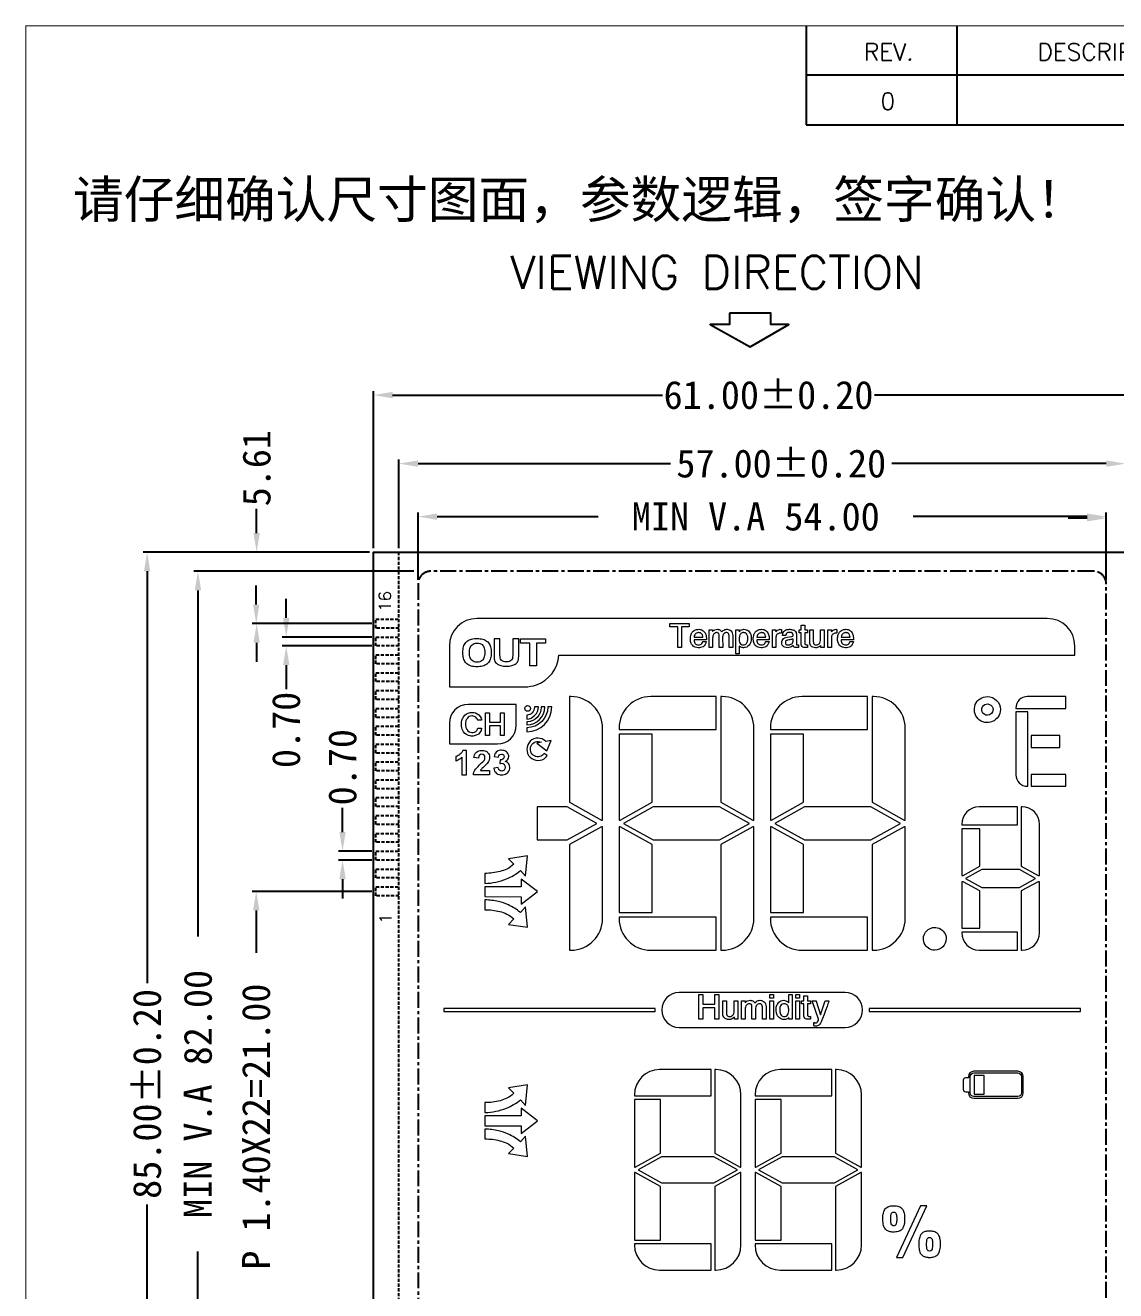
# Model space of a CAD drawing. Header units: millimetres. Extents: x 406 to 1082, y -777 to -474.
# Drawn here: x 405.6 to 491.2, y -698.3 to -599 of the extents above; entities that cross this region are included whole.
import ezdxf
from ezdxf.enums import TextEntityAlignment as Align

# ---------------------------------------------------------------- set-up
doc = ezdxf.new("R2010")
doc.units = ezdxf.units.MM
doc.linetypes.add('CENTER', pattern=[2, 1.25, -0.25, 0.25, -0.25])
doc.linetypes.add('HIDDEN', pattern=[0.375, 0.25, -0.125])
doc.layers.add('dim', color=4, linetype='Continuous')
doc.layers.add('SPEC', color=2, linetype='Continuous')
doc.styles.add('4534', font='simhei_0.ttf')
doc.styles.add('ROMANS', font='ROMANS.shx')
doc.dimstyles.new('LCDDIM', dxfattribs={"dimtxt": 2.2, "dimasz": 1.5, "dimexe": 0.3175, "dimexo": 0.3175, "dimgap": 0.254, "dimtad": 0, "dimzin": 0, "dimdsep": 46, "dimtxsty": 'Standard', "dimcen": 0.09, "dimadec": 0, "dimazin": 0, "dimtfac": 1, "dimtofl": 0, "dimtmove": 0, "dimatfit": 0, "dimfxl": 0, "dimtolj": 1, "dimtzin": 0, "dimarcsym": 0})

# ---------------------------------------------------------------- blocks, each defined once
blk = doc.blocks.new('*D31')
at = {"layer": 'DEFPOINTS', "color": 0, "ltscale": 0.5}
for p in [(423.721, -645.963), (433.117, -645.963), (433.117, -666.963)]:
    blk.add_point(p, dxfattribs=at)
at = {"layer": 'dim', "color": 0, "lineweight": -2, "ltscale": 0.5}
for p, q in [((423.721, -644.463), (423.721, -642.963)), ((432.8, -645.963), (423.404, -645.963)), ((432.8, -666.963), (423.404, -666.963)), ((423.721, -668.463), (423.721, -671.788))]:
    blk.add_line(p, q, dxfattribs=at)
at = {"layer": 'dim', "color": 0, "ltscale": 0.5}
for points in [[(423.471, -644.463), (423.971, -644.463), (423.721, -645.963)], [(423.471, -668.463), (423.971, -668.463), (423.721, -666.963)]]:
    blk.add_solid(points, dxfattribs=at)
at = {"layer": 'dim', "color": 0, "ltscale": 0.5, "insert": (423.721, -685.425), "char_height": 2.2, "attachment_point": 5, "rotation": 90}
blk.add_mtext('\\A1;P 1.40X22=21.00', dxfattribs=at)
blk = doc.blocks.new('*D33')
at = {"layer": 'DEFPOINTS', "color": 0, "ltscale": 0.5}
for p in [(436.417, -637.57), (436.417, -642.853), (490.417, -642.853)]:
    blk.add_point(p, dxfattribs=at)
at = {"layer": 'dim', "color": 0, "lineweight": -2, "ltscale": 0.5}
for p, q in [((436.417, -642.535), (436.417, -637.253)), ((490.417, -642.535), (490.417, -637.253)), ((437.917, -637.57), (450.563, -637.57)), ((488.917, -637.57), (475.271, -637.57))]:
    blk.add_line(p, q, dxfattribs=at)
at = {"layer": 'dim', "color": 0, "ltscale": 0.5}
for points in [[(437.917, -637.32), (437.917, -637.82), (436.417, -637.57)], [(488.917, -637.32), (488.917, -637.82), (490.417, -637.57)]]:
    blk.add_solid(points, dxfattribs=at)
at = {"layer": 'dim', "color": 0, "ltscale": 0.5, "insert": (462.917, -637.57), "char_height": 2.2, "attachment_point": 5}
blk.add_mtext('\\A1;MIN V.A 54.00', dxfattribs=at)
blk = doc.blocks.new('*D34')
at = {"layer": 'DEFPOINTS', "color": 0, "ltscale": 0.5}
for p in [(434.917, -633.411), (434.917, -640.353), (491.917, -640.353)]:
    blk.add_point(p, dxfattribs=at)
at = {"layer": 'dim', "color": 0, "lineweight": -2, "ltscale": 0.5}
for p, q in [((434.917, -640.035), (434.917, -633.093)), ((491.917, -640.035), (491.917, -633.093)), ((436.417, -633.411), (456.23, -633.411)), ((490.417, -633.411), (473.604, -633.411))]:
    blk.add_line(p, q, dxfattribs=at)
at = {"layer": 'dim', "color": 0, "ltscale": 0.5}
for points in [[(436.417, -633.161), (436.417, -633.661), (434.917, -633.411)], [(490.417, -633.161), (490.417, -633.661), (491.917, -633.411)]]:
    blk.add_solid(points, dxfattribs=at)
at = {"layer": 'dim', "color": 0, "ltscale": 0.5, "insert": (464.917, -633.411), "char_height": 2.2, "attachment_point": 5}
blk.add_mtext('\\A1;57.00%%p0.20', dxfattribs=at)
blk = doc.blocks.new('*D35')
at = {"layer": 'DEFPOINTS', "color": 0, "ltscale": 0.5}
for p in [(432.917, -628.035), (432.917, -640.353), (493.917, -640.353)]:
    blk.add_point(p, dxfattribs=at)
at = {"layer": 'dim', "color": 0, "lineweight": -2, "ltscale": 0.5}
for p, q in [((432.917, -640.035), (432.917, -627.718)), ((434.417, -628.035), (455.596, -628.035)), ((492.417, -628.035), (472.238, -628.035)), ((493.917, -640.035), (493.917, -627.718))]:
    blk.add_line(p, q, dxfattribs=at)
at = {"layer": 'dim', "color": 0, "ltscale": 0.5}
for points in [[(434.417, -627.785), (434.417, -628.285), (432.917, -628.035)], [(492.417, -627.785), (492.417, -628.285), (493.917, -628.035)]]:
    blk.add_solid(points, dxfattribs=at)
at = {"layer": 'dim', "color": 0, "ltscale": 0.5, "insert": (463.917, -628.035), "char_height": 2.2, "attachment_point": 5}
blk.add_mtext('\\A1;61.00%%p0.20', dxfattribs=at)
blk = doc.blocks.new('*D36')
at = {"layer": 'DEFPOINTS', "color": 0, "ltscale": 0.5}
for p in [(419.151, -641.853), (436.417, -641.853), (436.417, -723.853)]:
    blk.add_point(p, dxfattribs=at)
at = {"layer": 'dim', "color": 0, "lineweight": -2, "ltscale": 0.5}
for p, q in [((436.1, -641.853), (418.834, -641.853)), ((419.151, -643.353), (419.151, -670.499)), ((419.151, -722.353), (419.151, -695.207)), ((436.1, -723.853), (418.834, -723.853))]:
    blk.add_line(p, q, dxfattribs=at)
at = {"layer": 'dim', "color": 0, "ltscale": 0.5}
for points in [[(418.901, -643.353), (419.401, -643.353), (419.151, -641.853)], [(418.901, -722.353), (419.401, -722.353), (419.151, -723.853)]]:
    blk.add_solid(points, dxfattribs=at)
at = {"layer": 'dim', "color": 0, "ltscale": 0.5, "insert": (419.151, -682.853), "char_height": 2.2, "attachment_point": 5, "rotation": 90}
blk.add_mtext('\\A1;MIN V.A 82.00', dxfattribs=at)
blk = doc.blocks.new('*D37')
at = {"layer": 'DEFPOINTS', "color": 0, "ltscale": 0.5}
for p in [(415.164, -640.353), (432.917, -640.353), (432.917, -725.353)]:
    blk.add_point(p, dxfattribs=at)
at = {"layer": 'dim', "color": 0, "lineweight": -2, "ltscale": 0.5}
for p, q in [((432.6, -640.353), (414.847, -640.353)), ((415.164, -641.853), (415.164, -674.166)), ((415.164, -723.853), (415.164, -691.54)), ((432.6, -725.353), (414.847, -725.353))]:
    blk.add_line(p, q, dxfattribs=at)
at = {"layer": 'dim', "color": 0, "ltscale": 0.5}
for points in [[(414.914, -641.853), (415.414, -641.853), (415.164, -640.353)], [(414.914, -723.853), (415.414, -723.853), (415.164, -725.353)]]:
    blk.add_solid(points, dxfattribs=at)
at = {"layer": 'dim', "color": 0, "ltscale": 0.5, "insert": (415.164, -682.853), "char_height": 2.2, "attachment_point": 5, "rotation": 90}
blk.add_mtext('\\A1;85.00%%p0.20', dxfattribs=at)
blk = doc.blocks.new('*D38')
at = {"layer": 'DEFPOINTS', "color": 0, "ltscale": 0.5}
for p in [(423.756, -640.353), (432.917, -640.353), (433.117, -645.963)]:
    blk.add_point(p, dxfattribs=at)
at = {"layer": 'dim', "color": 0, "lineweight": -2, "ltscale": 0.5}
for p, q in [((423.756, -638.853), (423.756, -636.953)), ((432.6, -640.353), (423.438, -640.353)), ((432.8, -645.963), (423.438, -645.963)), ((423.756, -647.463), (423.756, -648.963))]:
    blk.add_line(p, q, dxfattribs=at)
at = {"layer": 'dim', "color": 0, "ltscale": 0.5}
for points in [[(423.506, -638.853), (424.006, -638.853), (423.756, -640.353)], [(423.506, -647.463), (424.006, -647.463), (423.756, -645.963)]]:
    blk.add_solid(points, dxfattribs=at)
at = {"layer": 'dim', "color": 0, "ltscale": 0.5, "insert": (423.756, -633.766), "char_height": 2.2, "attachment_point": 5, "rotation": 90}
blk.add_mtext('\\A1;5.61', dxfattribs=at)
blk = doc.blocks.new('*D46')
at = {"layer": 'DEFPOINTS', "color": 0, "ltscale": 0.5}
for p in [(430.495, -663.813), (433.117, -663.813), (433.117, -664.513)]:
    blk.add_point(p, dxfattribs=at)
at = {"layer": 'dim', "color": 0, "lineweight": -2, "ltscale": 0.5}
for p, q in [((430.495, -662.313), (430.495, -660.413)), ((432.8, -663.813), (430.177, -663.813)), ((432.8, -664.513), (430.177, -664.513)), ((430.495, -666.013), (430.495, -667.513))]:
    blk.add_line(p, q, dxfattribs=at)
at = {"layer": 'dim', "color": 0, "ltscale": 0.5}
for points in [[(430.245, -662.313), (430.745, -662.313), (430.495, -663.813)], [(430.245, -666.013), (430.745, -666.013), (430.495, -664.513)]]:
    blk.add_solid(points, dxfattribs=at)
at = {"layer": 'dim', "color": 0, "ltscale": 0.5, "insert": (430.495, -657.225), "char_height": 2.2, "attachment_point": 5, "rotation": 90}
blk.add_mtext('\\A1;0.70', dxfattribs=at)
blk = doc.blocks.new('*D47')
at = {"layer": 'DEFPOINTS', "color": 0, "ltscale": 0.5}
for p in [(433.117, -647.013), (426.076, -647.713), (433.117, -647.713)]:
    blk.add_point(p, dxfattribs=at)
at = {"layer": 'dim', "color": 0, "lineweight": -2, "ltscale": 0.5}
for p, q in [((426.076, -645.513), (426.076, -644.013)), ((432.8, -647.013), (425.759, -647.013)), ((432.8, -647.713), (425.759, -647.713)), ((426.076, -649.213), (426.076, -651.113))]:
    blk.add_line(p, q, dxfattribs=at)
at = {"layer": 'dim', "color": 0, "ltscale": 0.5}
for points in [[(425.826, -645.513), (426.326, -645.513), (426.076, -647.013)], [(425.826, -649.213), (426.326, -649.213), (426.076, -647.713)]]:
    blk.add_solid(points, dxfattribs=at)
at = {"layer": 'dim', "color": 0, "ltscale": 0.5, "insert": (426.076, -654.3), "char_height": 2.2, "attachment_point": 5, "rotation": 90}
blk.add_mtext('\\A1;0.70', dxfattribs=at)
blk = doc.blocks.new('*D49')
at = {"layer": 'DEFPOINTS', "color": 0, "ltscale": 0.5}
for p in [(491.917, -637.695), (491.917, -640.353), (490.417, -642.853)]:
    blk.add_point(p, dxfattribs=at)
at = {"layer": 'dim', "color": 0, "lineweight": -2, "ltscale": 0.5}
for p, q in [((488.917, -637.695), (487.417, -637.695)), ((490.417, -642.535), (490.417, -637.378)), ((491.917, -640.035), (491.917, -637.378)), ((493.417, -637.695), (494.917, -637.695))]:
    blk.add_line(p, q, dxfattribs=at)
at = {"layer": 'dim', "color": 0, "ltscale": 0.5}
for points in [[(488.917, -637.445), (488.917, -637.945), (490.417, -637.695)], [(493.417, -637.445), (493.417, -637.945), (491.917, -637.695)]]:
    blk.add_solid(points, dxfattribs=at)
at = {"layer": 'dim', "color": 0, "ltscale": 0.5, "insert": (497.921, -637.695), "char_height": 2.2, "attachment_point": 5}
blk.add_mtext('\\A1;1.50', dxfattribs=at)
blk = doc.blocks.new('*D50')
at = {"layer": 'DEFPOINTS', "color": 0, "ltscale": 0.5}
for p in [(493.917, -633.411), (491.917, -640.353), (493.917, -640.353)]:
    blk.add_point(p, dxfattribs=at)
at = {"layer": 'dim', "color": 0, "lineweight": -2, "ltscale": 0.5}
for p, q in [((491.917, -640.035), (491.917, -633.093)), ((493.917, -640.035), (493.917, -633.093)), ((490.417, -633.411), (488.917, -633.411)), ((495.417, -633.411), (496.917, -633.411))]:
    blk.add_line(p, q, dxfattribs=at)
at = {"layer": 'dim', "color": 0, "ltscale": 0.5}
for points in [[(490.417, -633.161), (490.417, -633.661), (491.917, -633.411)], [(495.417, -633.161), (495.417, -633.661), (493.917, -633.411)]]:
    blk.add_solid(points, dxfattribs=at)
at = {"layer": 'dim', "color": 0, "ltscale": 0.5, "insert": (500.104, -633.411), "char_height": 2.2, "attachment_point": 5}
blk.add_mtext('\\A1;2.00', dxfattribs=at)

msp = doc.modelspace()

# ---------------------------------------------------------------- linework, layer by layer
msp.add_lwpolyline([(493.917, -640.353), (493.917, -725.353), (432.917, -725.353), (432.917, -640.353)], close=True)
at = {"linetype": 'HIDDEN'}
for points in [[(434.917, -725.353), (434.917, -640.353)], [(434.917, -646.313), (433.117, -646.313), (433.117, -645.613), (434.917, -645.613)], [(434.917, -647.713), (433.117, -647.713), (433.117, -647.013), (434.917, -647.013)], [(434.917, -649.113), (433.117, -649.113), (433.117, -648.413), (434.917, -648.413)], [(434.917, -650.513), (433.117, -650.513), (433.117, -649.813), (434.917, -649.813)], [(434.917, -651.913), (433.117, -651.913), (433.117, -651.213), (434.917, -651.213)], [(434.917, -653.313), (433.117, -653.313), (433.117, -652.613), (434.917, -652.613)], [(434.917, -654.713), (433.117, -654.713), (433.117, -654.013), (434.917, -654.013)], [(434.917, -656.113), (433.117, -656.113), (433.117, -655.413), (434.917, -655.413)], [(434.917, -657.513), (433.117, -657.513), (433.117, -656.813), (434.917, -656.813)], [(434.917, -658.913), (433.117, -658.913), (433.117, -658.213), (434.917, -658.213)], [(434.917, -660.313), (433.117, -660.313), (433.117, -659.613), (434.917, -659.613)], [(434.917, -661.713), (433.117, -661.713), (433.117, -661.013), (434.917, -661.013)], [(434.917, -663.113), (433.117, -663.113), (433.117, -662.413), (434.917, -662.413)], [(434.917, -664.513), (433.117, -664.513), (433.117, -663.813), (434.917, -663.813)], [(434.917, -665.913), (433.117, -665.913), (433.117, -665.213), (434.917, -665.213)], [(434.917, -667.313), (433.117, -667.313), (433.117, -666.613), (434.917, -666.613)]]:
    msp.add_lwpolyline(points, dxfattribs=at)
at = {"linetype": 'CENTER'}
msp.add_lwpolyline([(436.417, -642.853), (436.417, -722.853, 0.414214), (437.417, -723.853), (489.417, -723.853, 0.414214), (490.417, -722.853), (490.417, -642.853, 0.414214), (489.417, -641.853), (437.417, -641.853, 0.414214)], format="xyb", close=True, dxfattribs=at)
at = {"lineweight": 9}
for points in [[(444.799, -650.92, 0.087109), (445.71, -650.761, 0.29467), (447.471, -648.444), (487.955, -648.444), (487.955, -647.722, 0.41413), (485.79, -645.557), (441.046, -645.557, 0.414121), (438.881, -647.722), (438.881, -650.92)], [(466.983, -646.686), (466.764, -646.686), (466.764, -647.527), (466.764, -647.534), (466.764, -647.542, 0.305908), (466.808, -647.602, 0.098057), (466.868, -647.612), (466.983, -647.612), (466.983, -647.83), (466.789, -647.83, -0.044605), (466.696, -647.822, -0.157117), (466.55, -647.751, -0.169367), (466.488, -647.608, -0.039488), (466.486, -647.546), (466.486, -646.686), (466.317, -646.686), (466.317, -646.448), (466.486, -646.448), (466.486, -646.08), (466.764, -646.08), (466.764, -646.448), (466.983, -646.448)], [(458.435, -647.632, 0.037007), (458.512, -647.621, 0.242921), (458.735, -647.449, 0.043435), (458.76, -647.381), (458.765, -647.363), (459.032, -647.363), (459.027, -647.392, -0.206762), (458.778, -647.776, -0.103239), (458.59, -647.838, -0.037718), (458.405, -647.85, -0.072252), (458.174, -647.81, -0.186267), (457.886, -647.577, -0.098451), (457.795, -647.296, -0.023757), (457.785, -647.18, -0.078041), (457.845, -646.816, -0.029579), (457.879, -646.735, -0.200183), (458.195, -646.453, -0.079277), (458.445, -646.408, -0.060649), (458.615, -646.431, -0.213073), (458.934, -646.685, -0.085109), (459.026, -646.968, -0.038341), (459.047, -647.218), (459.047, -647.243), (458.073, -647.243, 0.07679), (458.102, -647.423, 0.238418), (458.279, -647.608, 0.087478)], [(458.416, -646.667, 0.03522), (458.346, -646.678, 0.224095), (458.128, -646.842, 0.089848), (458.075, -647.015), (458.766, -647.015, 0.073891), (458.727, -646.853, 0.272098), (458.499, -646.673, 0.043544)], [(461.105, -647.83), (460.827, -647.83), (460.827, -646.95, 0.022343), (460.827, -646.892, 0.115153), (460.79, -646.751, 0.064115), (460.764, -646.716, 0.175062), (460.653, -646.667, 0.045295), (460.604, -646.667, 0.028581), (460.558, -646.674, 0.237055), (460.365, -646.823, 0.094818), (460.319, -647.002), (460.32, -647.83), (460.042, -647.83), (460.042, -646.89, 0.073587), (460.028, -646.781, 0.293516), (459.911, -646.672, 0.053516), (459.857, -646.667, 0.036685), (459.792, -646.675, 0.230795), (459.591, -646.82, 0.100771), (459.538, -647.009, 0.020205), (459.534, -647.08), (459.534, -647.83), (459.256, -647.83), (459.256, -646.448), (459.524, -646.448), (459.524, -646.587, -0.233585), (459.907, -646.408, -0.028883), (459.963, -646.411, -0.197116), (460.209, -646.542, -0.044845), (460.257, -646.611, -0.055589), (460.368, -646.504, -0.165634), (460.644, -646.408), (460.664, -646.408, -0.074622), (460.842, -646.446, -0.225592), (461.07, -646.681, -0.081661), (461.105, -646.89)], [(461.985, -646.408, -0.064893), (462.173, -646.442, -0.19269), (462.464, -646.68, -0.096671), (462.557, -646.981, -0.021814), (462.567, -647.098, -0.078195), (462.5, -647.469, -0.034325), (462.459, -647.56, -0.229454), (462.093, -647.834, -0.044703), (461.957, -647.85, -0.025446), (461.893, -647.847, -0.182812), (461.623, -647.721), (461.623, -648.337), (461.354, -648.337), (461.354, -646.448), (461.613, -646.448), (461.613, -646.602, -0.033171), (461.658, -646.547, -0.213787)], [(461.946, -646.667, 0.033145), (461.896, -646.67, 0.210351), (461.712, -646.777, 0.098913), (461.642, -646.933, 0.062565), (461.613, -647.208, 0.075069), (461.643, -647.403, 0.266266), (461.869, -647.617, 0.045706), (461.958, -647.632, 0.030627), (462.006, -647.628, 0.252584), (462.222, -647.472, 0.096654), (462.284, -647.24, 0.020089), (462.289, -647.139, 0.02184), (462.287, -647.042, 0.111663), (462.226, -646.809, 0.062304), (462.182, -646.751, 0.170466), (462.009, -646.671, 0.033905)], [(463.005, -647.243, 0.07679), (463.034, -647.423, 0.238418), (463.212, -647.608, 0.087478), (463.368, -647.632, 0.037007), (463.444, -647.621, 0.242921), (463.667, -647.449, 0.043435), (463.692, -647.381), (463.697, -647.363), (463.965, -647.363), (463.959, -647.392, -0.206762), (463.711, -647.776, -0.103239), (463.523, -647.838, -0.037718), (463.338, -647.85, -0.072252), (463.107, -647.81, -0.186267), (462.819, -647.577, -0.098451), (462.728, -647.296, -0.023757), (462.717, -647.18, -0.078041), (462.778, -646.816, -0.029579), (462.812, -646.735, -0.200183), (463.127, -646.453, -0.079277), (463.377, -646.408, -0.060649), (463.547, -646.431, -0.213073), (463.867, -646.685, -0.085109), (463.959, -646.968, -0.038341), (463.979, -647.218), (463.98, -647.243)], [(463.348, -646.667, 0.03522), (463.278, -646.678, 0.224095), (463.061, -646.842, 0.089848), (463.008, -647.015), (463.699, -647.015, 0.073891), (463.66, -646.853, 0.272098), (463.431, -646.673, 0.043544)], [(464.924, -646.706), (464.81, -646.706, 0.066072), (464.693, -646.728, 0.222502), (464.528, -646.88, 0.086201), (464.496, -647.03), (464.496, -647.83), (464.218, -647.83), (464.218, -646.448), (464.487, -646.448), (464.487, -646.615, -0.054473), (464.573, -646.516, -0.193396), (464.84, -646.408, -0.105048), (464.885, -646.418), (464.924, -646.418)], [(466.267, -647.83), (466.193, -647.83, -0.085), (466.062, -647.837, -0.117317), (465.937, -647.799, -0.06037), (465.906, -647.773, -0.155308), (465.862, -647.681, -0.186121), (465.397, -647.85, -0.073731), (465.201, -647.814, -0.268059), (464.969, -647.555, -0.045596), (464.955, -647.459, -0.037785), (464.964, -647.369, -0.243401), (465.171, -647.081, -0.084849), (465.383, -647.015), (465.752, -646.976, 0.352044), (465.845, -646.885, 0.048291), (465.849, -646.841, 0.279552), (465.77, -646.69, 0.098485), (465.66, -646.654, 0.072111), (465.481, -646.652, 0.030333), (465.442, -646.661, 0.286538), (465.291, -646.82, 0.043165), (465.282, -646.883), (465.28, -646.905), (465.024, -646.905), (465.024, -646.88, -0.06627), (465.047, -646.72, -0.208476), (465.242, -646.481, -0.101632), (465.495, -646.412, -0.02222), (465.595, -646.408, -0.07959), (465.86, -646.457, -0.034289), (465.921, -646.485, -0.233817), (466.099, -646.732, -0.040119), (466.108, -646.81), (466.108, -647.577, 0.046039), (466.109, -647.597, 0.266143), (466.132, -647.627, 0.100188), (466.163, -647.632), (466.189, -647.632, -0.068777), (466.242, -647.621), (466.267, -647.621)], [(465.243, -647.427, 0.064109), (465.252, -647.508, 0.255966), (465.347, -647.616, 0.091977), (465.447, -647.632, 0.089371), (465.673, -647.579, 0.278381), (465.839, -647.347), (465.839, -647.169, -0.054392), (465.598, -647.228), (465.499, -647.243, 0.084647), (465.342, -647.277, 0.034986), (465.314, -647.292, 0.274835)], [(468.276, -646.448), (468.276, -647.83), (468.017, -647.83), (468.017, -647.671, -0.193675), (467.732, -647.842, -0.043419), (467.628, -647.85), (467.604, -647.85, -0.076781), (467.4, -647.812, -0.230699), (467.181, -647.594, -0.080661), (467.152, -647.428), (467.152, -646.448), (467.43, -646.448), (467.43, -647.358, 0.100132), (467.457, -647.516, 0.211587), (467.56, -647.615, 0.093009), (467.664, -647.632, 0.038425), (467.73, -647.625, 0.224095), (467.933, -647.487, 0.101548), (468, -647.282, 0.019173), (468.008, -647.207), (468.007, -646.448)], [(469.29, -646.706), (469.175, -646.706, 0.066072), (469.059, -646.728, 0.222502), (468.894, -646.88, 0.086201), (468.862, -647.03), (468.862, -647.83), (468.584, -647.83), (468.584, -646.448), (468.853, -646.448), (468.853, -646.615, -0.054473), (468.939, -646.516, -0.193396), (469.206, -646.408, -0.105048), (469.251, -646.418), (469.29, -646.418)], [(470.593, -647.243), (469.618, -647.243, 0.076977), (469.648, -647.423, 0.238372), (469.826, -647.608, 0.087331), (469.982, -647.632, 0.036977), (470.058, -647.621, 0.243793), (470.281, -647.449, 0.043617), (470.306, -647.381), (470.311, -647.363), (470.577, -647.363), (470.573, -647.392, -0.207376), (470.324, -647.776, -0.103919), (470.137, -647.838, -0.037643), (469.952, -647.85, -0.072254), (469.721, -647.81, -0.185913), (469.433, -647.578, -0.098347), (469.341, -647.296, -0.023761), (469.33, -647.18, -0.077701), (469.391, -646.816, -0.029477), (469.426, -646.736, -0.199969), (469.741, -646.453, -0.079394), (469.99, -646.408, -0.060565), (470.161, -646.431, -0.213251), (470.48, -646.685, -0.085294), (470.572, -646.968, -0.038416), (470.593, -647.218)], [(469.961, -646.667, 0.03522), (469.891, -646.678, 0.224095), (469.674, -646.842, 0.089848), (469.621, -647.015), (470.313, -647.015, 0.07422), (470.274, -646.853, 0.272205), (470.045, -646.673, 0.043468)], [(448.305, -651.683), (448.305, -659.975), (450.818, -661.371), (450.899, -661.371), (450.899, -654.172, 0.414128), (448.409, -651.683)], [(452.19, -654.172), (452.19, -654.276), (459.816, -654.276), (459.816, -651.683), (454.679, -651.683, 0.414134)], [(460.176, -651.683), (460.176, -659.975), (462.689, -661.371), (462.77, -661.371), (462.77, -654.172, 0.414134), (460.28, -651.683)], [(466.55, -651.683, 0.414134), (464.061, -654.172), (464.061, -654.276), (471.688, -654.276), (471.688, -651.683)], [(472.048, -651.683), (472.048, -659.975), (474.56, -661.371), (474.641, -661.371), (474.641, -654.172, 0.414134), (472.151, -651.683)], [(482.109, -652.705, -2.414661), (481.087, -651.683, -0.414136)], [(483.325, -652.581), (483.325, -652.619), (487.243, -652.619), (487.243, -651.683), (484.224, -651.683, 0.414135)], [(440.355, -652.3, 0.414127), (438.881, -653.774), (438.881, -655.404), (442.653, -655.404, 0.414127), (444.127, -653.93), (444.127, -652.3)], [(440.65, -654.78, -0.037209), (440.52, -654.771, -0.208821), (439.998, -654.449, -0.122984), (439.836, -654.01, -0.089523), (439.859, -653.569, -0.087542), (439.989, -653.269, -0.210631), (440.507, -652.935, -0.114022), (440.926, -652.964, -0.234431), (441.364, -653.38, -0.052707), (441.405, -653.541), (441.102, -653.541, 0.039868), (441.071, -653.457, 0.256206), (440.754, -653.21, 0.044999), (440.65, -653.201, 0.245178), (440.27, -653.392, 0.102679), (440.162, -653.632, 0.106525), (440.158, -654.053, 0.085855), (440.245, -654.274, 0.269308), (440.65, -654.502, 0.044013), (440.749, -654.494, 0.247355), (441.076, -654.248, 0.060875), (441.105, -654.16), (441.41, -654.16, -0.269382), (440.991, -654.715, -0.101623)], [(444.795, -652.611, -0.414142), (445.019, -652.387, -0.414142), (445.243, -652.611, -1)], [(446.602, -652.488, -0.413316), (444.961, -654.129), (444.955, -654.128), (444.955, -654.437), (444.959, -654.437, 0.413635), (446.91, -652.488)], [(446.075, -652.541, -0.196073), (445.767, -653.313, -0.196394), (445.017, -653.669), (444.961, -653.671), (444.961, -653.899, 0.413365), (446.372, -652.488), (446.074, -652.488)], [(445.38, -652.949, -0.191568), (444.967, -653.147), (444.961, -653.148), (444.961, -653.454, 0.177231), (445.558, -653.175), (445.587, -653.144, 0.190199), (445.858, -652.488), (445.554, -652.488), (445.551, -652.524, -0.190848)], [(481.087, -653.149, -2.414768), (481.531, -652.705, -0.414132)], [(483.325, -652.887), (483.325, -657.822, 0.414136), (484.224, -658.72), (484.261, -658.72), (484.261, -652.887)], [(446.444, -656.446, 0.047375), (446.551, -656.319), (446.311, -656.159, -0.365592), (445.561, -656.343, -0.414149), (445.291, -655.54, -0.414129), (446.094, -655.27), (445.727, -655.335), (446.519, -655.943), (446.863, -655.135), (446.458, -655.206, 0.414139), (445.219, -655.192, 0.41414), (445.205, -656.432, 0.414129)], [(483.444, -660.334), (480.44, -660.334, 0.414124), (479.077, -661.697), (479.077, -661.753), (483.444, -661.753)], [(483.81, -660.334), (483.753, -660.334), (483.753, -664.98), (485.067, -665.709), (485.173, -665.709), (485.173, -661.697, 0.414119)], [(448.305, -671.578), (448.409, -671.578, 0.414128), (450.899, -669.088), (450.899, -661.89), (450.818, -661.89), (448.305, -663.285)], [(460.176, -671.578), (460.28, -671.578, 0.414134), (462.77, -669.088), (462.77, -661.89), (462.689, -661.89), (460.176, -663.285)], [(474.56, -661.89), (472.048, -663.285), (472.048, -671.578), (472.151, -671.578, 0.414134), (474.641, -669.088), (474.641, -661.89)], [(443.361, -665.989, 0.035337), (443.913, -665.713, 0.044623), (444.446, -665.334), (444.855, -665.768), (445, -664.17), (443.527, -664.4), (443.938, -664.823, -0.087255), (443.377, -665.213, -0.043731), (442.859, -665.403, -0.062248), (441.671, -665.555), (441.671, -666.342, 0.086488)], [(483.753, -666.934), (483.753, -671.58), (483.81, -671.58, 0.414118), (485.173, -670.217), (485.173, -666.204), (485.067, -666.204)], [(443.377, -668.74, -0.08903), (443.938, -669.13), (443.527, -669.552), (445, -669.783), (444.855, -668.185), (444.446, -668.619, 0.068566), (443.504, -668.027, 0.048233), (442.735, -667.761, 0.039801), (441.671, -667.628), (441.671, -668.406, -0.067972), (442.829, -668.542, -0.045929)], [(452.19, -668.984), (452.19, -669.088, 0.414134), (454.679, -671.578), (459.816, -671.578), (459.816, -668.984)], [(464.061, -668.984), (464.061, -669.088, 0.414134), (466.55, -671.578), (471.688, -671.578), (471.688, -668.984)], [(476.966, -671.578, -2.41472), (477.859, -670.685, -0.414136)], [(483.444, -670.16), (479.077, -670.16), (479.077, -670.217, 0.414126), (480.44, -671.58), (483.444, -671.58)], [(456.908, -674.894, 0.414132), (455.538, -676.264, 0.41412), (456.908, -677.634), (469.927, -677.634, 0.41413), (471.298, -676.264, 0.414142), (469.927, -674.894)], [(461.505, -676.994), (461.238, -676.994), (461.238, -676.826, -0.202205), (460.925, -677.009, -0.037386), (460.831, -677.015), (460.804, -677.015, -0.077118), (460.593, -676.975, -0.223069), (460.368, -676.759, -0.087284), (460.334, -676.576), (460.334, -675.553), (460.622, -675.553), (460.622, -676.502, 0.101951), (460.651, -676.667, 0.271828), (460.81, -676.785, 0.041759), (460.868, -676.789, 0.0322), (460.927, -676.784, 0.223007), (461.145, -676.645, 0.104656), (461.218, -676.436, 0.02258), (461.228, -676.345), (461.227, -675.553), (461.505, -675.553)], [(463.44, -676.076, 0.022477), (463.439, -676.015, 0.115913), (463.401, -675.868, 0.064512), (463.373, -675.832, 0.166126), (463.267, -675.782, 0.038146), (463.22, -675.779), (463.213, -675.779), (463.206, -675.779, 0.028705), (463.157, -675.787, 0.237072), (462.956, -675.943, 0.094744), (462.907, -676.131), (462.908, -676.994), (462.619, -676.994), (462.619, -676.014, 0.073453), (462.604, -675.899, 0.293599), (462.483, -675.785, 0.053587), (462.426, -675.779, 0.03665), (462.357, -675.788, 0.230772), (462.147, -675.94, 0.100942), (462.092, -676.138, 0.020248), (462.087, -676.212), (462.087, -676.994), (461.799, -676.994), (461.799, -675.553), (462.076, -675.553), (462.076, -675.7, -0.23468), (462.478, -675.512, -0.028982), (462.536, -675.515, -0.198298), (462.793, -675.653, -0.045239), (462.842, -675.725, -0.059468), (462.965, -675.608, -0.173408), (463.268, -675.512, -0.07478), (463.454, -675.551, -0.226259), (463.691, -675.796, -0.081667), (463.728, -676.014), (463.728, -676.994), (463.44, -676.994)], [(465.784, -676.994), (465.517, -676.994), (465.517, -676.859, -0.185736), (465.246, -677.008, -0.039802), (465.147, -677.015, -0.062601), (464.957, -676.986, -0.199473), (464.631, -676.728, -0.080211), (464.538, -676.472, -0.040819), (464.509, -676.233, -0.080762), (464.577, -675.883, -0.028777), (464.61, -675.809, -0.185188), (464.891, -675.558, -0.079826), (465.115, -675.512, -0.176478), (465.428, -675.629, -0.03722), (465.506, -675.703), (465.506, -675.044), (465.784, -675.044)], [(465.157, -675.779, 0.028257), (465.1, -675.782, 0.173807), (464.909, -675.868, 0.116631), (464.83, -676.005, 0.08571), (464.798, -676.273, 0.068715), (464.84, -676.538, 0.036992), (464.869, -676.609, 0.239482), (465.089, -676.782, 0.037443), (465.148, -676.79, 0.038411), (465.23, -676.774, 0.25782), (465.471, -676.555, 0.083076), (465.506, -676.346, 0.065217), (465.473, -676.046, 0.06916), (465.42, -675.92, 0.228396), (465.22, -675.784, 0.041354)], [(467.208, -675.8), (466.979, -675.8), (466.979, -676.679), (466.979, -676.687), (466.98, -676.695, 0.306357), (467.026, -676.758, 0.097914), (467.09, -676.769), (467.208, -676.769), (467.208, -676.994), (467.006, -676.994, -0.04486), (466.91, -676.986, -0.156587), (466.758, -676.912, -0.169498), (466.693, -676.764, -0.039098), (466.691, -676.699), (466.691, -675.8), (466.514, -675.8), (466.514, -675.553), (466.691, -675.553), (466.691, -675.169), (466.979, -675.169), (466.979, -675.553), (467.208, -675.553)], [(468.656, -675.587, 0.009153), (468.511, -675.991), (468.396, -676.311), (468.278, -676.629), (468.158, -676.947, -0.012061), (468.046, -677.207, -0.03368), (467.951, -677.387, -0.075617), (467.903, -677.444, -0.167794), (467.771, -677.52, -0.072606), (467.583, -677.534), (467.583, -677.534, -0.101493), (467.482, -677.512), (467.466, -677.506), (467.466, -677.257), (467.491, -677.257, -0.187241), (467.524, -677.27, 0.075588), (467.626, -677.288), (467.635, -677.29, 0.204953), (467.686, -677.288, 0.110326), (467.733, -677.247, 0.069466), (467.802, -677.124, 0.024204), (467.849, -676.991), (467.331, -675.553), (467.644, -675.553), (467.649, -675.57), (468.005, -676.657), (468.356, -675.553), (468.669, -675.553)], [(453.398, -682.917), (453.398, -682.999), (459.425, -682.999), (459.425, -680.95), (455.366, -680.95, 0.414134)], [(459.709, -680.95), (459.709, -687.503), (461.694, -688.606), (461.758, -688.606), (461.758, -682.917, 0.414134), (459.791, -680.95)], [(462.859, -682.917), (462.859, -682.999), (468.885, -682.999), (468.885, -680.95), (464.826, -680.95, 0.414134)], [(469.17, -680.95), (469.17, -687.503), (471.155, -688.606), (471.219, -688.606), (471.219, -682.917, 0.414134), (469.252, -680.95)], [(483.476, -681.078), (480.029, -681.078, 0.413396), (479.597, -681.511), (479.597, -681.594), (479.37, -681.594, 0.414137), (479.189, -681.775), (479.189, -682.497, 0.41413), (479.37, -682.678), (479.597, -682.678), (479.597, -682.766, 0.413399), (480.029, -683.199), (483.476, -683.199, 0.413372), (483.909, -682.766), (483.909, -681.511, 0.413372)], [(483.476, -683.064), (480.029, -683.064, -0.413489), (479.731, -682.766), (479.731, -681.511, -0.413501), (480.029, -681.212), (483.476, -681.212, -0.41354), (483.775, -681.511), (483.775, -682.766, -0.41354)], [(443.377, -683.194, -0.043731), (442.859, -683.384, -0.062248), (441.671, -683.537), (441.671, -684.323, 0.086488), (443.361, -683.97, 0.035337), (443.913, -683.695, 0.044623), (444.446, -683.316), (444.855, -683.75), (445, -682.151), (443.527, -682.381), (443.938, -682.804, -0.087255)], [(443.504, -686.008, 0.048233), (442.735, -685.743, 0.039801), (441.671, -685.61), (441.671, -686.388, -0.067972), (442.829, -686.523, -0.045929), (443.377, -686.721, -0.08903), (443.938, -687.111), (443.527, -687.533), (445, -687.764), (444.855, -686.166), (444.446, -686.6, 0.068566)], [(459.709, -690.118), (459.709, -696.671), (459.791, -696.671, 0.414134), (461.758, -694.703), (461.758, -689.015), (461.694, -689.015)], [(469.17, -690.118), (469.17, -696.671), (469.252, -696.671, 0.414134), (471.219, -694.703), (471.219, -689.015), (471.155, -689.015)], [(473.381, -693.644), (473.343, -693.631, -0.133951), (473.084, -693.454, -0.102551), (472.948, -693.178, -0.063242), (472.888, -692.724), (472.887, -692.67), (472.887, -692.656), (472.888, -692.602), (472.889, -692.548), (472.892, -692.497, -0.064359), (472.957, -692.107, -0.132469), (473.132, -691.813, -0.125084), (473.431, -691.661, -0.063965), (473.794, -691.628, -0.078707), (474.143, -691.688, -0.148896), (474.421, -691.888, -0.027443), (474.472, -691.969, -0.080114), (474.574, -692.301, -0.06102), (474.586, -692.912, -0.051694), (474.529, -693.206), (474.517, -693.241, -0.101828), (474.378, -693.48, -0.128587), (474.094, -693.647, -0.080135), (473.692, -693.691, -0.071196)], [(473.959, -692.957, -0.057108), (473.925, -693.079), (473.908, -693.11), (473.884, -693.141), (473.855, -693.166), (473.822, -693.184), (473.785, -693.193), (473.743, -693.197), (473.707, -693.195), (473.669, -693.186), (473.635, -693.17), (473.606, -693.146), (473.581, -693.116, -0.099724), (473.532, -692.984), (473.525, -692.947, -0.020767), (473.512, -692.817), (473.509, -692.767, -0.047164), (473.527, -692.362), (473.534, -692.326, -0.079443), (473.577, -692.209), (473.601, -692.178), (473.629, -692.153), (473.663, -692.136, -0.120466), (473.777, -692.125), (473.815, -692.133), (473.849, -692.15), (473.879, -692.172, -0.117076), (473.936, -692.267), (473.945, -692.296, -0.058116), (473.978, -692.598, -0.043189)], [(477.285, -693.955, 0.195805), (476.955, -693.674, 0.076113), (476.657, -693.616), (476.607, -693.613), (476.556, -693.613), (476.522, -693.613), (476.472, -693.615), (476.424, -693.618, 0.07373), (476.133, -693.683, 0.197859), (475.81, -693.995, 0.07537), (475.718, -694.344, 0.066338), (475.726, -695.005, 0.080952), (475.827, -695.336, 0.113472), (475.992, -695.531, 0.051572), (476.12, -695.603, 0.07018), (476.362, -695.666), (476.408, -695.672), (476.456, -695.675, 0.018808), (476.594, -695.678), (476.644, -695.676, 0.083513), (476.983, -695.607), (477.018, -695.592, 0.090461), (477.192, -695.468, 0.110523), (477.342, -695.197, 0.068434), (477.41, -694.754, 0.047293), (477.387, -694.287, 0.080097)], [(453.398, -694.622), (453.398, -694.703, 0.414134), (455.366, -696.671), (459.425, -696.671), (459.425, -694.622)], [(462.859, -694.622), (462.859, -694.703, 0.414134), (464.826, -696.671), (468.885, -696.671), (468.885, -694.622)], [(476.787, -694.814), (476.783, -694.86, -0.054902), (476.748, -695.039, -0.158432), (476.667, -695.152), (476.633, -695.169, -0.163158), (476.482, -695.172), (476.448, -695.156), (476.418, -695.134), (476.393, -695.104, -0.101027), (476.352, -695.008, -0.042574), (476.329, -694.856), (476.325, -694.809), (476.323, -694.759, -0.046268), (476.339, -694.349, -0.057955), (476.372, -694.226), (476.388, -694.196), (476.412, -694.164), (476.441, -694.14), (476.474, -694.122, -0.128806), (476.591, -694.111), (476.628, -694.12), (476.662, -694.137), (476.692, -694.16), (476.717, -694.191, -0.100872), (476.766, -694.322), (476.773, -694.357, -0.05209)]]:
    msp.add_lwpolyline(points, format="xyb", close=True, dxfattribs=at)
for points in [[(457.704, -646.219), (457.088, -646.219), (457.088, -647.83), (456.8, -647.83), (456.8, -646.219), (456.183, -646.219), (456.183, -645.961), (457.704, -645.961)], [(440.923, -649.345), (440.803, -649.334), (440.693, -649.316), (440.589, -649.291), (440.494, -649.259), (440.406, -649.22), (440.326, -649.174), (440.255, -649.12), (440.204, -649.073), (440.148, -649.01), (440.099, -648.94), (440.056, -648.861), (440.019, -648.776), (439.989, -648.683), (439.965, -648.582), (439.949, -648.475), (439.938, -648.36), (439.934, -648.237), (439.934, -648.215), (439.937, -648.094), (439.948, -647.98), (439.965, -647.874), (439.99, -647.774), (440.022, -647.683), (440.06, -647.597), (440.106, -647.52), (440.16, -647.449), (440.208, -647.397), (440.276, -647.339), (440.35, -647.288), (440.434, -647.244), (440.523, -647.208), (440.622, -647.177), (440.727, -647.155), (440.84, -647.139), (440.96, -647.131), (441.05, -647.129), (441.176, -647.132), (441.295, -647.143), (441.405, -647.161), (441.508, -647.186), (441.603, -647.217), (441.691, -647.257), (441.771, -647.304), (441.843, -647.356), (441.891, -647.4), (441.948, -647.464), (441.998, -647.536), (442.042, -647.615), (442.079, -647.7), (442.11, -647.794), (442.133, -647.895), (442.15, -648.002), (442.16, -648.117), (442.164, -648.237), (442.16, -648.359), (442.149, -648.475), (442.133, -648.582), (442.109, -648.683), (442.079, -648.776), (442.042, -648.862), (441.998, -648.941), (441.948, -649.012), (441.891, -649.075), (441.824, -649.135), (441.75, -649.186), (441.668, -649.231), (441.578, -649.268), (441.481, -649.298), (441.376, -649.322), (441.263, -649.337), (441.143, -649.346), (441.05, -649.348)], [(442.848, -647.145), (442.38, -647.145), (442.38, -648.509), (442.385, -648.623), (442.395, -648.719), (442.409, -648.8), (442.417, -648.83), (442.455, -648.93), (442.507, -649.007), (442.574, -649.074), (442.656, -649.136), (442.746, -649.188), (442.846, -649.229), (442.917, -649.251), (443.013, -649.273), (443.117, -649.288), (443.23, -649.297), (443.352, -649.301), (443.449, -649.298), (443.564, -649.291), (443.67, -649.276), (443.767, -649.256), (443.856, -649.229), (443.946, -649.193), (444.037, -649.142), (444.12, -649.08), (444.193, -649.007), (444.211, -648.984), (444.259, -648.9), (444.293, -648.795), (444.301, -648.75), (444.313, -648.659), (444.321, -648.553), (444.323, -648.433), (444.323, -647.145), (443.854, -647.145), (443.854, -648.422), (443.853, -648.474), (443.842, -648.594), (443.82, -648.694), (443.786, -648.776), (443.741, -648.84), (443.673, -648.891), (443.586, -648.927), (443.479, -648.949), (443.352, -648.957), (443.347, -648.957), (443.22, -648.949), (443.114, -648.926), (443.028, -648.89), (442.962, -648.838), (442.942, -648.816), (442.901, -648.746), (442.871, -648.656), (442.854, -648.549), (442.848, -648.422)], [(446.429, -647.506), (445.707, -647.506), (445.707, -649.269), (445.187, -649.269), (445.187, -647.506), (444.465, -647.506), (444.465, -647.145), (446.429, -647.145)], [(440.934, -648.973), (440.828, -648.951), (440.736, -648.914), (440.657, -648.862), (440.592, -648.795), (440.548, -648.73), (440.512, -648.651), (440.484, -648.56), (440.463, -648.458), (440.451, -648.343), (440.448, -648.218), (440.45, -648.132), (440.461, -648.018), (440.481, -647.914), (440.51, -647.824), (440.548, -647.743), (440.597, -647.674), (440.657, -647.615), (440.736, -647.562), (440.828, -647.524), (440.933, -647.502), (441.05, -647.494), (441.159, -647.501), (441.265, -647.522), (441.358, -647.558), (441.438, -647.609), (441.505, -647.676), (441.544, -647.733), (441.584, -647.811), (441.613, -647.899), (441.635, -648), (441.648, -648.113), (441.653, -648.237), (441.649, -648.341), (441.637, -648.455), (441.618, -648.558), (441.588, -648.65), (441.551, -648.729), (441.505, -648.796), (441.443, -648.86), (441.364, -648.912), (441.272, -648.95), (441.167, -648.972), (441.05, -648.979)], [(442.878, -654.75), (442.878, -653.967), (442.026, -653.967), (442.026, -654.75), (441.723, -654.75), (441.723, -652.954), (442.026, -652.954), (442.026, -653.691), (442.878, -653.691), (442.878, -652.954), (443.181, -652.954), (443.181, -654.75)], [(452.19, -654.636), (452.19, -661.371), (452.271, -661.371), (454.783, -659.975), (454.783, -654.636)], [(464.061, -654.636), (464.061, -661.371), (464.142, -661.371), (466.654, -659.975), (466.654, -654.636)], [(484.53, -654.734), (484.53, -655.669), (486.762, -655.669), (486.762, -654.734)], [(439.509, -656.676), (439.605, -656.629), (439.694, -656.576), (439.779, -656.514), (439.858, -656.445), (439.858, -657.816), (440.223, -657.816), (440.223, -655.911), (439.927, -655.911), (439.902, -655.972), (439.849, -656.059), (439.782, -656.14), (439.698, -656.214), (439.662, -656.242), (439.566, -656.307), (439.476, -656.357), (439.39, -656.392), (439.39, -656.721), (439.408, -656.715)], [(441.169, -656.464), (441.165, -656.509), (440.802, -656.473), (440.823, -656.353), (440.854, -656.249), (440.9, -656.159), (440.957, -656.086), (441.006, -656.042), (441.088, -655.989), (441.181, -655.95), (441.283, -655.924), (441.393, -655.912), (441.433, -655.911), (441.549, -655.918), (441.654, -655.94), (441.748, -655.976), (441.831, -656.026), (441.874, -656.062), (441.942, -656.142), (441.992, -656.23), (442.023, -656.327), (442.034, -656.432), (442.034, -656.439), (442.025, -656.546), (442, -656.648), (441.989, -656.683), (441.946, -656.771), (441.889, -656.862), (441.842, -656.926), (441.79, -656.986), (441.718, -657.061), (441.625, -657.149), (441.605, -657.168), (441.499, -657.267), (441.425, -657.338), (441.387, -657.377), (441.321, -657.463), (441.312, -657.478), (442.034, -657.478), (442.034, -657.816), (440.76, -657.816), (440.778, -657.713), (440.807, -657.612), (440.85, -657.516), (440.883, -657.453), (440.927, -657.39), (440.98, -657.32), (441.046, -657.245), (441.126, -657.161), (441.216, -657.071), (441.293, -656.998), (441.402, -656.894), (441.489, -656.808), (441.551, -656.741), (441.592, -656.691), (441.594, -656.687), (441.646, -656.588), (441.668, -656.491), (441.669, -656.465), (441.653, -656.356), (441.605, -656.278), (441.521, -656.228), (441.423, -656.213), (441.317, -656.231), (441.242, -656.281), (441.195, -656.356)], [(443.149, -656.502), (443.09, -656.584), (443.069, -656.6), (442.981, -656.638), (442.865, -656.648), (442.825, -656.944), (442.893, -656.928), (442.992, -656.918), (443.088, -656.936), (443.171, -656.998), (443.188, -657.017), (443.231, -657.105), (443.245, -657.215), (443.244, -657.26), (443.219, -657.363), (443.169, -657.446), (443.163, -657.452), (443.08, -657.511), (442.98, -657.531), (442.886, -657.514), (442.8, -657.46), (442.789, -657.447), (442.738, -657.363), (442.71, -657.254), (442.358, -657.297), (442.362, -657.326), (442.387, -657.431), (442.427, -657.525), (442.483, -657.609), (442.555, -657.683), (442.589, -657.711), (442.674, -657.763), (442.767, -657.802), (442.87, -657.825), (442.982, -657.832), (443.07, -657.827), (443.173, -657.808), (443.268, -657.773), (443.355, -657.722), (443.436, -657.656), (443.48, -657.61), (443.54, -657.525), (443.583, -657.434), (443.609, -657.335), (443.618, -657.231), (443.607, -657.12), (443.574, -657.023), (443.521, -656.936), (443.45, -656.866), (443.362, -656.813), (443.26, -656.78), (443.359, -656.716), (443.434, -656.644), (443.489, -656.565), (443.522, -656.477), (443.532, -656.381), (443.531, -656.343), (443.51, -656.244), (443.467, -656.152), (443.4, -656.066), (443.356, -656.025), (443.275, -655.968), (443.183, -655.927), (443.082, -655.903), (442.97, -655.895), (442.888, -655.9), (442.784, -655.918), (442.687, -655.953), (442.643, -655.976), (442.558, -656.038), (442.492, -656.115), (442.454, -656.18), (442.415, -656.277), (442.385, -656.391), (442.72, -656.448), (442.748, -656.338), (442.8, -656.259), (442.86, -656.216), (442.96, -656.194), (443.025, -656.202), (443.111, -656.251), (443.146, -656.3), (443.168, -656.403)], [(484.53, -658.72), (487.243, -658.72), (487.243, -657.784), (484.53, -657.784)], [(450.455, -661.63), (448.121, -660.334), (445.761, -660.334), (445.761, -662.927), (448.121, -662.927)], [(460.08, -662.927), (462.414, -661.63), (460.08, -660.334), (454.879, -660.334), (452.545, -661.63), (454.879, -662.927)], [(471.951, -662.927), (474.285, -661.63), (471.951, -660.334), (466.75, -660.334), (464.416, -661.63), (466.75, -662.927)], [(452.271, -661.89), (452.19, -661.89), (452.19, -668.624), (454.783, -668.624), (454.783, -663.285)], [(464.061, -668.624), (466.654, -668.624), (466.654, -663.285), (464.142, -661.89), (464.061, -661.89)], [(480.497, -664.98), (480.497, -662.063), (479.077, -662.063), (479.077, -665.709), (479.184, -665.709)], [(444.515, -667.382), (444.514, -667.976), (445.783, -666.982), (444.514, -665.996), (444.514, -666.599), (441.671, -666.599), (441.671, -667.378)], [(483.597, -665.247), (480.653, -665.247), (479.375, -665.957), (480.653, -666.667), (483.597, -666.667), (484.875, -665.957)], [(479.077, -669.851), (480.497, -669.851), (480.497, -666.934), (479.184, -666.204), (479.077, -666.204)], [(460.009, -676.994), (459.701, -676.994), (459.701, -676.112), (458.753, -676.112), (458.753, -676.994), (458.444, -676.994), (458.444, -675.044), (458.753, -675.044), (458.753, -675.823), (459.701, -675.823), (459.701, -675.044), (460.009, -675.044)], [(464.299, -675.353), (464.011, -675.353), (464.011, -675.044), (464.299, -675.044)], [(464.299, -676.994), (464.011, -676.994), (464.011, -675.553), (464.299, -675.553)], [(466.356, -675.353), (466.067, -675.353), (466.067, -675.044), (466.356, -675.044)], [(466.356, -676.994), (466.067, -676.994), (466.067, -675.553), (466.356, -675.553)], [(455.015, -676.143), (438.439, -676.143), (438.439, -676.385), (455.015, -676.385)], [(488.396, -676.143), (471.821, -676.143), (471.821, -676.385), (488.396, -676.385)], [(480.063, -682.861), (480.846, -682.861), (480.846, -681.416), (480.063, -681.416)], [(453.398, -683.284), (453.398, -688.606), (453.462, -688.606), (455.448, -687.503), (455.448, -683.284)], [(462.859, -683.284), (462.859, -688.606), (462.923, -688.606), (464.908, -687.503), (464.908, -683.284)], [(444.514, -684.58), (441.671, -684.58), (441.671, -685.359), (444.515, -685.363), (444.514, -685.958), (445.783, -684.963), (444.514, -683.978)], [(459.633, -687.786), (455.524, -687.786), (453.679, -688.81), (455.524, -689.835), (459.633, -689.835), (461.477, -688.81)], [(469.094, -687.786), (464.984, -687.786), (463.14, -688.81), (464.984, -689.835), (469.094, -689.835), (470.938, -688.81)], [(453.398, -689.015), (453.398, -694.337), (455.448, -694.337), (455.448, -690.118), (453.462, -689.015)], [(462.923, -689.015), (462.859, -689.015), (462.859, -694.337), (464.908, -694.337), (464.908, -690.118)], [(475.846, -691.627), (473.953, -695.678), (474.456, -695.678), (476.343, -691.627)]]:
    msp.add_lwpolyline(points, close=True, dxfattribs=at)
at = {"layer": 'SPEC'}
for p, q in [((466.884, -599.067), (466.884, -606.823)), ((478.696, -599.067), (478.696, -606.823)), ((535.005, -602.945), (466.884, -602.945)), ((466.884, -606.823), (535.005, -606.823))]:
    msp.add_line(p, q, dxfattribs=at)
at = {"layer": 'SPEC', "lineweight": 30, "const_width": 0.0826}
msp.add_lwpolyline([(405.645, -776.519), (535.005, -776.519), (535.005, -599.067), (405.645, -599.067)], close=True, dxfattribs=at)
at = {"layer": 'SPEC'}
msp.add_lwpolyline([(460.849, -621.597), (460.849, -622.488), (459.341, -622.488), (462.478, -624.249), (465.519, -622.488), (464.098, -622.488), (464.098, -621.597)], close=True, dxfattribs=at)

# ---------------------------------------------------------------- texts
at = {"style": 'ROMANS'}
for s, height, p in [('16', 0.9457, (433.822, -644.21)), ('1', 0.946, (433.873, -669.085))]:
    msp.add_text(s, height=height, rotation=90, dxfattribs=at).set_placement(p, align=Align.MIDDLE)
at = {"layer": 'SPEC', "style": 'ROMANS'}
for s, height, p in [('REV.', 1.3357, (471.411, -601.776)), ('DESCRIPTION', 1.33567, (485.027, -601.776)), ('VIEWING DIRECTION', 2.57565, (443.657, -619.69))]:
    msp.add_text(s, height=height, dxfattribs=at).set_placement(p)
at = {"layer": 'SPEC', "color": 120, "style": 'ROMANS'}
msp.add_text('0', height=1.336, dxfattribs=at).set_placement((472.707, -605.654))
at = {"layer": 'SPEC', "color": 1, "lineweight": 30, "style": '4534'}
msp.add_text('请仔细确认尺寸图面，参数逻辑，签字确认！', height=2.91576, dxfattribs=at).set_placement((409.344, -614.133))

# ---------------------------------------------------------------- dimensions: what is measured, and where the dimension line sits
at = {"layer": 'dim', "ltscale": 0.5}
for base, p1, p2, angle, text, picture, middle, dimtype in [((432.917, -628.035), (493.917, -640.353), (432.917, -640.353), 180, '<>%%p0.20', '*D35', (463.917, -628.035), 160), ((434.917, -633.411), (491.917, -640.353), (434.917, -640.353), 180, '<>%%p0.20', '*D34', (464.917, -633.411), 160), ((436.417, -637.57), (490.417, -642.853), (436.417, -642.853), 180, 'MIN V.A <>', '*D33', (462.917, -637.57), 160), ((415.164, -640.353), (432.917, -725.353), (432.917, -640.353), 90, '<>%%p0.20', '*D37', (415.164, -682.853), 161), ((419.151, -641.853), (436.417, -723.853), (436.417, -641.853), 90, 'MIN V.A <>', '*D36', (419.151, -682.853), 160), ((423.721, -645.963), (433.117, -666.963), (433.117, -645.963), 90, 'P 1.40X22=<>', '*D31', (423.721, -685.425), 160)]:
    dim = msp.add_linear_dim(base=base, p1=p1, p2=p2, angle=angle, text=text, dimstyle='LCDDIM', dxfattribs=at)
    dim.commit()
    dim.dimension.update_dxf_attribs({"geometry": picture, "text_midpoint": middle, "dimtype": dimtype})
for base, p1, p2, picture, middle in [((423.756, -640.353), (433.117, -645.963), (432.917, -640.353), '*D38', (423.756, -633.766)), ((426.076, -647.713), (433.117, -647.013), (433.117, -647.713), '*D47', (426.076, -654.3)), ((430.495, -663.813), (433.117, -664.513), (433.117, -663.813), '*D46', (430.495, -657.225))]:
    dim = msp.add_linear_dim(base=base, p1=p1, p2=p2, angle=90, dimstyle='LCDDIM', dxfattribs=at)
    dim.commit()
    dim.dimension.update_dxf_attribs({"geometry": picture, "text_midpoint": middle, "dimtype": 160})
for base, p1, p2, picture, middle in [((493.917, -633.411), (491.917, -640.353), (493.917, -640.353), '*D50', (500.104, -633.411)), ((491.917, -637.695), (490.417, -642.853), (491.917, -640.353), '*D49', (497.921, -637.695))]:
    dim = msp.add_linear_dim(base=base, p1=p1, p2=p2, dimstyle='LCDDIM', dxfattribs=at)
    dim.commit()
    dim.dimension.update_dxf_attribs({"geometry": picture, "text_midpoint": middle})

doc.saveas('drawing.dxf')
